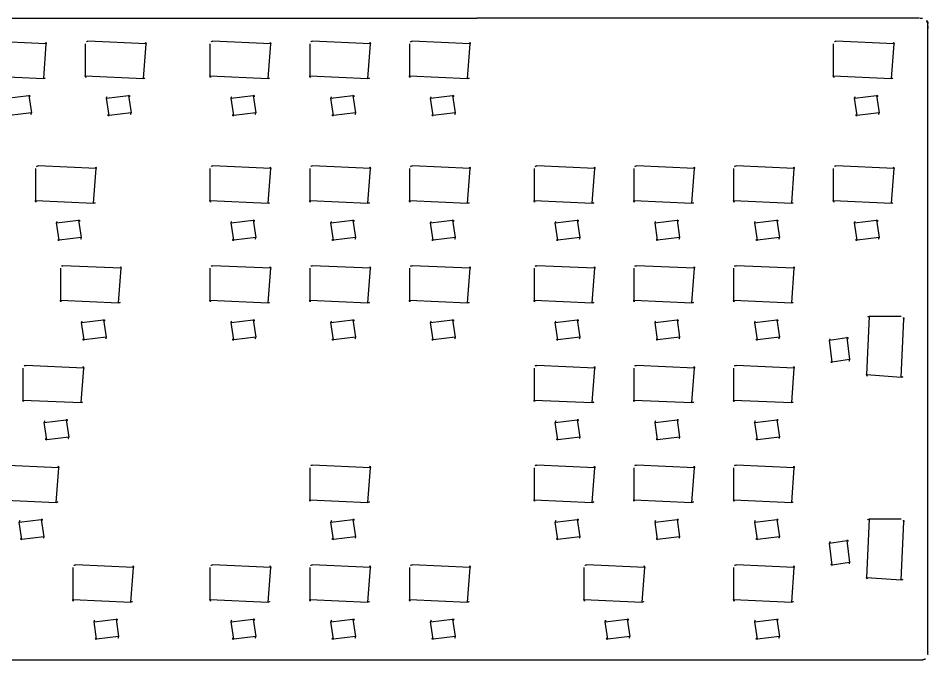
# Model space of a CAD drawing. Header units: millimetres. Extents: x 1963163760 to 1963164260, y 1135949646 to 1135950337.
# Drawn here: x 1963164086.6 to 1963164260.3, y 1135950214.8 to 1135950337.4 of the extents above; entities that cross this region are included whole.
import ezdxf

# ---------------------------------------------------------------- set-up
doc = ezdxf.new("R2010")
doc.units = ezdxf.units.MM

# ---------------------------------------------------------------- blocks, each defined once
blk = doc.blocks.new('*U157')
blk.add_line((-3.702046394348145, -0.02025270462036133), (-3.702046394348145, -0.02025270462036133))
for points in [[(-5.803720474243164, 6.591747283935547), (-5.803720474243164, 0.4797472953796387, 0.414213562373095), (-5.303720474243164, -0.02025270462036133), (5.303720474243164, -0.02025270462036133, 0.414213562373095), (5.803720474243164, 0.4797472953796387), (5.803720474243164, 6.591747283935547, 0.414213562373095), (5.303720474243164, 7.091747283935547), (-5.303720474243164, 7.091747283935547, 0.414213562373095)], [(-1.248896598815918, -7.091747045516968, -0.414213562373095), (-1.748896598815918, -6.591747045516968), (-1.748896598815918, -3.781746864318848, -0.414213562373095), (-1.248896598815918, -3.281746864318848), (2.451735734939575, -3.281746864318848, -0.414213562373095), (2.951735734939575, -3.781746864318848), (2.951735734939575, -6.591747045516968, -0.414213562373095), (2.451735734939575, -7.091747045516968)]]:
    blk.add_lwpolyline(points, format="xyb", close=True)
blk = doc.blocks.new('*U158')
at = {"color": 0, "linetype": 'ByBlock', "lineweight": -2, "transparency": 16777216}
for p in [(0, 0), (19.05, 0), (38.1, 0), (57.15000000000001, 0)]:
    blk.add_blockref('*U157', p, dxfattribs=at)
blk = doc.blocks.new('*U159')
blk.add_line((-3.702046394348145, -0.02025270462036133), (-3.702046394348145, -0.02025270462036133))
for points in [[(-5.803720474243164, 6.591747283935547), (-5.803720474243164, 0.4797472953796387, 0.414213562373095), (-5.303720474243164, -0.02025270462036133), (5.303720474243164, -0.02025270462036133, 0.414213562373095), (5.803720474243164, 0.4797472953796387), (5.803720474243164, 6.591747283935547, 0.414213562373095), (5.303720474243164, 7.091747283935547), (-5.303720474243164, 7.091747283935547, 0.414213562373095)], [(-1.248896598815918, -7.091747045516968, -0.414213562373095), (-1.748896598815918, -6.591747045516968), (-1.748896598815918, -3.781746864318848, -0.414213562373095), (-1.248896598815918, -3.281746864318848), (2.451735734939575, -3.281746864318848, -0.414213562373095), (2.951735734939575, -3.781746864318848), (2.951735734939575, -6.591747045516968, -0.414213562373095), (2.451735734939575, -7.091747045516968)]]:
    blk.add_lwpolyline(points, format="xyb", close=True)
blk = doc.blocks.new('*U161')
at = {"color": 0, "linetype": 'ByBlock', "lineweight": -2, "transparency": 16777216}
for p in [(0, 0), (19.05, 0), (38.1, 0), (57.15000000000001, 0)]:
    blk.add_blockref('*U159', p, dxfattribs=at)
blk = doc.blocks.new('*U162')
blk.add_line((-3.702046394348145, -0.02025294303894043), (-3.702046394348145, -0.02025294303894043))
for points in [[(-5.803720474243164, 6.591747045516968), (-5.803720474243164, 0.4797470569610596, 0.414213562373095), (-5.303720474243164, -0.02025294303894043), (5.303720474243164, -0.02025294303894043, 0.414213562373095), (5.803720474243164, 0.4797470569610596), (5.803720474243164, 6.591747045516968, 0.414213562373095), (5.303720474243164, 7.091747045516968), (-5.303720474243164, 7.091747045516968, 0.414213562373095)], [(-1.248896598815918, -7.091747283935547, -0.414213562373095), (-1.748896598815918, -6.591747283935547), (-1.748896598815918, -3.781747102737427, -0.414213562373095), (-1.248896598815918, -3.281747102737427), (2.451735734939575, -3.281747102737427, -0.414213562373095), (2.951735734939575, -3.781747102737427), (2.951735734939575, -6.591747283935547, -0.414213562373095), (2.451735734939575, -7.091747283935547)]]:
    blk.add_lwpolyline(points, format="xyb", close=True)
blk = doc.blocks.new('*U163')
at = {"color": 0, "linetype": 'ByBlock', "lineweight": -2, "transparency": 16777216}
for p in [(0, 0), (19.05, 0), (38.1, 0)]:
    blk.add_blockref('*U162', p, dxfattribs=at)
blk = doc.blocks.new('*U164')
blk.add_line((-3.702046394348145, -0.02025294303894043), (-3.702046394348145, -0.02025294303894043))
for points in [[(-5.803720474243164, 6.591747045516968), (-5.803720474243164, 0.4797470569610596, 0.414213562373095), (-5.303720474243164, -0.02025294303894043), (5.303720474243164, -0.02025294303894043, 0.414213562373095), (5.803720474243164, 0.4797470569610596), (5.803720474243164, 6.591747045516968, 0.414213562373095), (5.303720474243164, 7.091747045516968), (-5.303720474243164, 7.091747045516968, 0.414213562373095)], [(-1.248896598815918, -7.091747283935547, -0.414213562373095), (-1.748896598815918, -6.591747283935547), (-1.748896598815918, -3.781747102737427, -0.414213562373095), (-1.248896598815918, -3.281747102737427), (2.451735734939575, -3.281747102737427, -0.414213562373095), (2.951735734939575, -3.781747102737427), (2.951735734939575, -6.591747283935547, -0.414213562373095), (2.451735734939575, -7.091747283935547)]]:
    blk.add_lwpolyline(points, format="xyb", close=True)
blk = doc.blocks.new('*U166')
at = {"color": 0, "linetype": 'ByBlock', "lineweight": -2, "transparency": 16777216}
for p in [(0, 0), (19.05, 0), (38.1, 0)]:
    blk.add_blockref('*U164', p, dxfattribs=at)
blk = doc.blocks.new('*U167')
blk.add_line((-3.702046394348145, -0.02025294303894043), (-3.702046394348145, -0.02025294303894043))
for points in [[(-5.803720474243164, 6.591747045516968), (-5.803720474243164, 0.4797470569610596, 0.414213562373095), (-5.303720474243164, -0.02025294303894043), (5.303720474243164, -0.02025294303894043, 0.414213562373095), (5.803720474243164, 0.4797470569610596), (5.803720474243164, 6.591747045516968, 0.414213562373095), (5.303720474243164, 7.091747045516968), (-5.303720474243164, 7.091747045516968, 0.414213562373095)], [(-1.248896598815918, -7.091747283935547, -0.414213562373095), (-1.748896598815918, -6.591747283935547), (-1.748896598815918, -3.781747102737427, -0.414213562373095), (-1.248896598815918, -3.281747102737427), (2.451735734939575, -3.281747102737427, -0.414213562373095), (2.951735734939575, -3.781747102737427), (2.951735734939575, -6.591747283935547, -0.414213562373095), (2.451735734939575, -7.091747283935547)]]:
    blk.add_lwpolyline(points, format="xyb", close=True)
blk = doc.blocks.new('*U169')
at = {"color": 0, "linetype": 'ByBlock', "lineweight": -2, "transparency": 16777216}
for p in [(0, 0), (19.05, 0), (38.1, 0)]:
    blk.add_blockref('*U167', p, dxfattribs=at)
blk = doc.blocks.new('*U170')
blk.add_line((-3.702046394348145, -0.02025294303894043), (-3.702046394348145, -0.02025294303894043))
for points in [[(-5.803720474243164, 6.591747045516968), (-5.803720474243164, 0.4797470569610596, 0.414213562373095), (-5.303720474243164, -0.02025294303894043), (5.303720474243164, -0.02025294303894043, 0.414213562373095), (5.803720474243164, 0.4797470569610596), (5.803720474243164, 6.591747045516968, 0.414213562373095), (5.303720474243164, 7.091747045516968), (-5.303720474243164, 7.091747045516968, 0.414213562373095)], [(-1.248896598815918, -7.091747283935547, -0.414213562373095), (-1.748896598815918, -6.591747283935547), (-1.748896598815918, -3.781747102737427, -0.414213562373095), (-1.248896598815918, -3.281747102737427), (2.451735734939575, -3.281747102737427, -0.414213562373095), (2.951735734939575, -3.781747102737427), (2.951735734939575, -6.591747283935547, -0.414213562373095), (2.451735734939575, -7.091747283935547)]]:
    blk.add_lwpolyline(points, format="xyb", close=True)
blk = doc.blocks.new('*U172')
at = {"color": 0, "linetype": 'ByBlock', "lineweight": -2, "transparency": 16777216}
for p in [(0, 0), (19.05, 0), (38.1, 0)]:
    blk.add_blockref('*U170', p, dxfattribs=at)
blk = doc.blocks.new('*U173')
blk.add_line((-3.702046394348145, -0.02025294303894043), (-3.702046394348145, -0.02025294303894043))
for points in [[(-5.803720474243164, 6.591747045516968), (-5.803720474243164, 0.4797470569610596, 0.414213562373095), (-5.303720474243164, -0.02025294303894043), (5.303720474243164, -0.02025294303894043, 0.414213562373095), (5.803720474243164, 0.4797470569610596), (5.803720474243164, 6.591747045516968, 0.414213562373095), (5.303720474243164, 7.091747045516968), (-5.303720474243164, 7.091747045516968, 0.414213562373095)], [(-1.248896598815918, -7.091747283935547, -0.414213562373095), (-1.748896598815918, -6.591747283935547), (-1.748896598815918, -3.781747102737427, -0.414213562373095), (-1.248896598815918, -3.281747102737427), (2.451735734939575, -3.281747102737427, -0.414213562373095), (2.951735734939575, -3.781747102737427), (2.951735734939575, -6.591747283935547, -0.414213562373095), (2.451735734939575, -7.091747283935547)]]:
    blk.add_lwpolyline(points, format="xyb", close=True)
blk = doc.blocks.new('*U175')
at = {"color": 0, "linetype": 'ByBlock', "lineweight": -2, "transparency": 16777216}
for p in [(0, 0), (19.05, 0), (38.1, 0)]:
    blk.add_blockref('*U173', p, dxfattribs=at)
blk = doc.blocks.new('*U176')
blk.add_line((-3.702046394348145, -0.02025294303894043), (-3.702046394348145, -0.02025294303894043))
for points in [[(-5.803720474243164, 6.591747045516968), (-5.803720474243164, 0.4797470569610596, 0.414213562373095), (-5.303720474243164, -0.02025294303894043), (5.303720474243164, -0.02025294303894043, 0.414213562373095), (5.803720474243164, 0.4797470569610596), (5.803720474243164, 6.591747045516968, 0.414213562373095), (5.303720474243164, 7.091747045516968), (-5.303720474243164, 7.091747045516968, 0.414213562373095)], [(-1.248896598815918, -7.091747283935547, -0.414213562373095), (-1.748896598815918, -6.591747283935547), (-1.748896598815918, -3.781747102737427, -0.414213562373095), (-1.248896598815918, -3.281747102737427), (2.451735734939575, -3.281747102737427, -0.414213562373095), (2.951735734939575, -3.781747102737427), (2.951735734939575, -6.591747283935547, -0.414213562373095), (2.451735734939575, -7.091747283935547)]]:
    blk.add_lwpolyline(points, format="xyb", close=True)
blk = doc.blocks.new('*U178')
at = {"color": 0, "linetype": 'ByBlock', "lineweight": -2, "transparency": 16777216}
for p in [(0, 0), (19.05, 0), (38.1, 0)]:
    blk.add_blockref('*U176', p, dxfattribs=at)
blk = doc.blocks.new('*U179')
blk.add_line((-3.702046394348145, -0.02025294303894043), (-3.702046394348145, -0.02025294303894043))
for points in [[(-5.803720474243164, 6.591747045516968), (-5.803720474243164, 0.4797470569610596, 0.414213562373095), (-5.303720474243164, -0.02025294303894043), (5.303720474243164, -0.02025294303894043, 0.414213562373095), (5.803720474243164, 0.4797470569610596), (5.803720474243164, 6.591747045516968, 0.414213562373095), (5.303720474243164, 7.091747045516968), (-5.303720474243164, 7.091747045516968, 0.414213562373095)], [(-1.248896598815918, -7.091747283935547, -0.414213562373095), (-1.748896598815918, -6.591747283935547), (-1.748896598815918, -3.781747102737427, -0.414213562373095), (-1.248896598815918, -3.281747102737427), (2.451735734939575, -3.281747102737427, -0.414213562373095), (2.951735734939575, -3.781747102737427), (2.951735734939575, -6.591747283935547, -0.414213562373095), (2.451735734939575, -7.091747283935547)]]:
    blk.add_lwpolyline(points, format="xyb", close=True)
blk = doc.blocks.new('*U181')
at = {"color": 0, "linetype": 'ByBlock', "lineweight": -2, "transparency": 16777216}
for p in [(0, 0), (19.05, 0), (38.1, 0)]:
    blk.add_blockref('*U179', p, dxfattribs=at)

msp = doc.modelspace()

# ---------------------------------------------------------------- linework, layer by layer
at = {"linetype": 'ByBlock'}
for p, q in [((1963163837.761449, 1135950337.393782), (1963164174.191808, 1135950337.393724)), ((1963164234.429112, 1135950337.393824), (1963164174.191808, 1135950337.393724)), ((1963164250.335728, 1135950337.393824), (1963164234.429112, 1135950337.393824)), ((1963164258.866735, 1135950337.392767), (1963164259.31046, 1135950337.392767)), ((1963164260.31046, 1135950215.836864), (1963164260.31046, 1135950336.392767))]:
    msp.add_line(p, q, dxfattribs=at)
for p, q in [((1963164175.198414, 1135950337.39373), (1963164174.191808, 1135950337.393724)), ((1963164254.490269, 1135950337.39377), (1963164250.335728, 1135950337.393824)), ((1963164258.64481, 1135950337.39356), (1963164254.490269, 1135950337.39377)), ((1963164258.755284, 1135950337.393682), (1963164258.64481, 1135950337.39356)), ((1963164260.310155, 1135950334.260229), (1963164260.30985, 1135950335.076941)), ((1963164260.310216, 1135950333.443487), (1963164260.310155, 1135950334.260229)), ((1963164260.310338, 1135950280.354631), (1963164260.310216, 1135950333.443487)), ((1963164244.355893, 1135950325.868551), (1963164244.355893, 1135950325.868551)), ((1963164091.955741, 1135950302.056156), (1963164091.955741, 1135950302.056156)), ((1963164096.718251, 1135950283.006118), (1963164096.718251, 1135950283.006118)), ((1963164260.310338, 1135950227.265753), (1963164260.310338, 1135950280.354631)), ((1963164248.626377, 1135950278.327093), (1963164248.626377, 1135950278.327093)), ((1963164089.575756, 1135950263.95608), (1963164089.575756, 1135950263.95608)), ((1963164144.343346, 1135950244.906042), (1963164144.343346, 1135950244.906042)), ((1963164248.626402, 1135950239.59199), (1963164248.626402, 1135950239.59199)), ((1963164260.310399, 1135950222.229124), (1963164260.310338, 1135950227.265753)), ((1963164099.100775, 1135950225.856003), (1963164099.100775, 1135950225.856003)), ((1963164196.730925, 1135950225.855978), (1963164196.730925, 1135950225.855978)), ((1963164225.305982, 1135950225.855978), (1963164225.305982, 1135950225.855978)), ((1963164260.310521, 1135950219.710817), (1963164260.310399, 1135950222.229124)), ((1963164260.310826, 1135950217.192511), (1963164260.310521, 1135950219.710817)), ((1963164260.310826, 1135950216.784136), (1963164260.310826, 1135950217.192511)), ((1963164260.310582, 1135950216.375738), (1963164260.310826, 1135950216.784136)), ((1963164018.52609, 1135950214.836864), (1963164259.31046, 1135950214.836864))]:
    msp.add_line(p, q)
for points in [[(1963164242.254219, 1135950332.480551), (1963164242.254219, 1135950326.368551, 0.414213562373095), (1963164242.754219, 1135950325.868551), (1963164253.36166, 1135950325.868551, 0.414213562373095), (1963164253.86166, 1135950326.368551), (1963164253.86166, 1135950332.480551, 0.414213562373095), (1963164253.36166, 1135950332.980551), (1963164242.754219, 1135950332.980551, 0.414213562373095)], [(1963164246.809043, 1135950318.797057, -0.414213562373095), (1963164246.309043, 1135950319.297057), (1963164246.309043, 1135950322.107057, -0.414213562373095), (1963164246.809043, 1135950322.607057), (1963164250.509675, 1135950322.607057, -0.414213562373095), (1963164251.009675, 1135950322.107057), (1963164251.009675, 1135950319.297057, -0.414213562373095), (1963164250.509675, 1135950318.797057)], [(1963164089.854067, 1135950308.668156), (1963164089.854067, 1135950302.556156, 0.414213562373095), (1963164090.354067, 1135950302.056156), (1963164100.961508, 1135950302.056156, 0.414213562373095), (1963164101.461508, 1135950302.556156), (1963164101.461508, 1135950308.668156, 0.414213562373095), (1963164100.961508, 1135950309.168156), (1963164090.354067, 1135950309.168156, 0.414213562373095)], [(1963164094.40889, 1135950294.984661, -0.414213562373095), (1963164093.90889, 1135950295.484661), (1963164093.90889, 1135950298.294662, -0.414213562373095), (1963164094.40889, 1135950298.794662), (1963164098.109523, 1135950298.794662, -0.414213562373095), (1963164098.609523, 1135950298.294662), (1963164098.609523, 1135950295.484661, -0.414213562373095), (1963164098.109523, 1135950294.984661)], [(1963164094.616576, 1135950289.618118), (1963164094.616576, 1135950283.506118, 0.414213562373095), (1963164095.116576, 1135950283.006118), (1963164105.724017, 1135950283.006118, 0.414213562373095), (1963164106.224017, 1135950283.506118), (1963164106.224017, 1135950289.618118, 0.414213562373095), (1963164105.724017, 1135950290.118118), (1963164095.116576, 1135950290.118118, 0.414213562373095)], [(1963164099.1714, 1135950275.934624, -0.414213562373095), (1963164098.6714, 1135950276.434624), (1963164098.6714, 1135950279.244624, -0.414213562373095), (1963164099.1714, 1135950279.744624), (1963164102.872033, 1135950279.744624, -0.414213562373095), (1963164103.372033, 1135950279.244624), (1963164103.372033, 1135950276.434624, -0.414213562373095), (1963164102.872033, 1135950275.934624)], [(1963164255.238377, 1135950280.428767), (1963164249.126377, 1135950280.428767, 0.414213562373095), (1963164248.626377, 1135950279.928767), (1963164248.626377, 1135950269.321326, 0.414213562373095), (1963164249.126377, 1135950268.821326), (1963164255.238377, 1135950268.821326, 0.414213562373095), (1963164255.738377, 1135950269.321326), (1963164255.738377, 1135950279.928767, 0.414213562373095)], [(1963164241.554882, 1135950275.873943, -0.414213562373095), (1963164242.054882, 1135950276.373943), (1963164244.864882, 1135950276.373943, -0.414213562373095), (1963164245.364882, 1135950275.873943), (1963164245.364882, 1135950272.173311, -0.414213562373095), (1963164244.864882, 1135950271.673311), (1963164242.054882, 1135950271.673311, -0.414213562373095), (1963164241.554882, 1135950272.173311)], [(1963164087.474082, 1135950270.56808), (1963164087.474082, 1135950264.45608, 0.414213562373095), (1963164087.974082, 1135950263.95608), (1963164098.581523, 1135950263.95608, 0.414213562373095), (1963164099.081523, 1135950264.45608), (1963164099.081523, 1135950270.56808, 0.414213562373095), (1963164098.581523, 1135950271.06808), (1963164087.974082, 1135950271.06808, 0.414213562373095)], [(1963164092.028906, 1135950256.884585, -0.414213562373095), (1963164091.528906, 1135950257.384585), (1963164091.528906, 1135950260.194586, -0.414213562373095), (1963164092.028906, 1135950260.694586), (1963164095.729538, 1135950260.694586, -0.414213562373095), (1963164096.229538, 1135950260.194586), (1963164096.229538, 1135950257.384585, -0.414213562373095), (1963164095.729538, 1135950256.884585)], [(1963164082.711547, 1135950251.518016), (1963164082.711547, 1135950245.406016, 0.414213562373095), (1963164083.211547, 1135950244.906016), (1963164093.818988, 1135950244.906016, 0.414213562373095), (1963164094.318988, 1135950245.406016), (1963164094.318988, 1135950251.518016, 0.414213562373095), (1963164093.818988, 1135950252.018016), (1963164083.211547, 1135950252.018016, 0.414213562373095)], [(1963164142.241672, 1135950251.518042), (1963164142.241672, 1135950245.406042, 0.414213562373095), (1963164142.741672, 1135950244.906042), (1963164153.349113, 1135950244.906042, 0.414213562373095), (1963164153.849113, 1135950245.406042), (1963164153.849113, 1135950251.518042, 0.414213562373095), (1963164153.349113, 1135950252.018042), (1963164142.741672, 1135950252.018042, 0.414213562373095)], [(1963164087.266371, 1135950237.834522, -0.414213562373095), (1963164086.766371, 1135950238.334522), (1963164086.766371, 1135950241.144522, -0.414213562373095), (1963164087.266371, 1135950241.644522), (1963164090.967003, 1135950241.644522, -0.414213562373095), (1963164091.467003, 1135950241.144522), (1963164091.467003, 1135950238.334522, -0.414213562373095), (1963164090.967003, 1135950237.834522)], [(1963164146.796495, 1135950237.834547, -0.414213562373095), (1963164146.296495, 1135950238.334547), (1963164146.296495, 1135950241.144547, -0.414213562373095), (1963164146.796495, 1135950241.644547), (1963164150.497128, 1135950241.644547, -0.414213562373095), (1963164150.997128, 1135950241.144547), (1963164150.997128, 1135950238.334547, -0.414213562373095), (1963164150.497128, 1135950237.834547)], [(1963164255.238402, 1135950241.693664), (1963164249.126402, 1135950241.693664, 0.414213562373095), (1963164248.626402, 1135950241.193664), (1963164248.626402, 1135950230.586223, 0.414213562373095), (1963164249.126402, 1135950230.086223), (1963164255.238402, 1135950230.086223, 0.414213562373095), (1963164255.738402, 1135950230.586223), (1963164255.738402, 1135950241.193664, 0.414213562373095)], [(1963164241.554908, 1135950237.13884, -0.414213562373095), (1963164242.054908, 1135950237.63884), (1963164244.864908, 1135950237.63884, -0.414213562373095), (1963164245.364908, 1135950237.13884), (1963164245.364908, 1135950233.438208, -0.414213562373095), (1963164244.864908, 1135950232.938208), (1963164242.054908, 1135950232.938208, -0.414213562373095), (1963164241.554908, 1135950233.438208)], [(1963164096.999101, 1135950232.468003), (1963164096.999101, 1135950226.356003, 0.414213562373095), (1963164097.499101, 1135950225.856003), (1963164108.106542, 1135950225.856003, 0.414213562373095), (1963164108.606542, 1135950226.356003), (1963164108.606542, 1135950232.468003, 0.414213562373095), (1963164108.106542, 1135950232.968003), (1963164097.499101, 1135950232.968003, 0.414213562373095)], [(1963164194.629251, 1135950232.467978), (1963164194.629251, 1135950226.355978, 0.414213562373095), (1963164195.129251, 1135950225.855978), (1963164205.736692, 1135950225.855978, 0.414213562373095), (1963164206.236692, 1135950226.355978), (1963164206.236692, 1135950232.467978, 0.414213562373095), (1963164205.736692, 1135950232.967978), (1963164195.129251, 1135950232.967978, 0.414213562373095)], [(1963164223.204308, 1135950232.467978), (1963164223.204308, 1135950226.355978, 0.414213562373095), (1963164223.704308, 1135950225.855978), (1963164234.311749, 1135950225.855978, 0.414213562373095), (1963164234.811749, 1135950226.355978), (1963164234.811749, 1135950232.467978, 0.414213562373095), (1963164234.311749, 1135950232.967978), (1963164223.704308, 1135950232.967978, 0.414213562373095)], [(1963164101.553925, 1135950218.784509, -0.414213562373095), (1963164101.053925, 1135950219.284509), (1963164101.053925, 1135950222.094509, -0.414213562373095), (1963164101.553925, 1135950222.594509), (1963164105.254557, 1135950222.594509, -0.414213562373095), (1963164105.754557, 1135950222.094509), (1963164105.754557, 1135950219.284509, -0.414213562373095), (1963164105.254557, 1135950218.784509)], [(1963164199.184075, 1135950218.784484, -0.414213562373095), (1963164198.684075, 1135950219.284484), (1963164198.684075, 1135950222.094484, -0.414213562373095), (1963164199.184075, 1135950222.594484), (1963164202.884707, 1135950222.594484, -0.414213562373095), (1963164203.384707, 1135950222.094484), (1963164203.384707, 1135950219.284484, -0.414213562373095), (1963164202.884707, 1135950218.784484)], [(1963164227.759132, 1135950218.784484, -0.414213562373095), (1963164227.259132, 1135950219.284484), (1963164227.259132, 1135950222.094484, -0.414213562373095), (1963164227.759132, 1135950222.594484), (1963164231.459764, 1135950222.594484, -0.414213562373095), (1963164231.959764, 1135950222.094484), (1963164231.959764, 1135950219.284484, -0.414213562373095), (1963164231.459764, 1135950218.784484)]]:
    msp.add_lwpolyline(points, format="xyb", close=True)
for centre, radius, start, end in [((1963164258.768143, 1135950332.175042), 5.218656127272316, 88.91750076836601, 90.14118016199485), ((1963164258.15287, 1135950335.879693), 2.157635860083864, 0.373108556718809, 1.866173879458877), ((1963164381.774835, 1135950335.240309), 121.4650955610422, 179.8201881299504, 180.0770582212409), ((1963164222.381371, 1135950335.774629), 37.92927610941346, 359.7686881951853, 0.1799348128587403), ((1963164257.064138, 1135950215.859382), 3.246443837599298, 358.5095119816667, 359.5035893509115), ((1963164336.08346, 1135950216.205624), 75.77306899241707, 179.8713737562985, 180.0772631267403), ((1963164209.729268, 1135950215.967352), 50.58137468262456, 359.8458424511094, 0.1541575488905597)]:
    msp.add_arc(centre, radius, start, end)
for centre, start, end in [((1963164259.31046, 1135950336.392767), 0, 90), ((1963164259.31046, 1135950215.836864), 270, 0)]:
    msp.add_arc(centre, 1, start, end, dxfattribs=at)

# ---------------------------------------------------------------- block references
for name, p in [('*U158', (1963164048.032666, 1135950325.888931)), ('*U175', (1963164128.995328, 1135950325.888931)), ('*U178', (1963164128.995354, 1135950302.076409)), ('*U161', (1963164190.907952, 1135950302.076383)), ('*U181', (1963164128.995354, 1135950283.026371)), ('*U172', (1963164190.907952, 1135950283.026345)), ('*U169', (1963164190.907978, 1135950263.976333)), ('*U166', (1963164190.907978, 1135950244.926295)), ('*U163', (1963164128.995354, 1135950225.876256))]:
    msp.add_blockref(name, p, dxfattribs=at)

doc.saveas('drawing.dxf')
